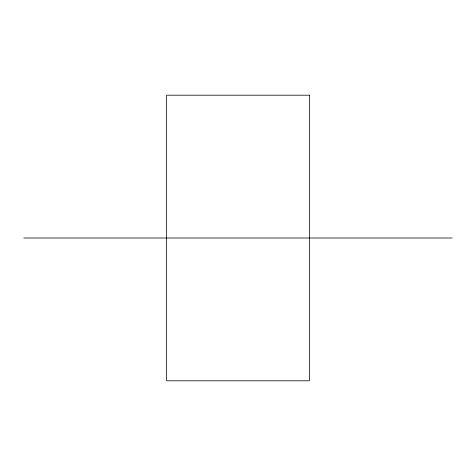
<?xml version="1.0" encoding="UTF-8"?>
<svg xmlns="http://www.w3.org/2000/svg" width="476" height="476" viewBox="0 0 476 476"><rect width="100%" height="100%" fill="white"/><g stroke="black" fill="none" stroke-linecap="round" stroke-linejoin="round"><path stroke-width="0.71" d="M23.8 238L452.2 238M309.4 95.2L166.6 95.2L166.6 380.8L309.4 380.8L309.4 95.2"/></g></svg>
